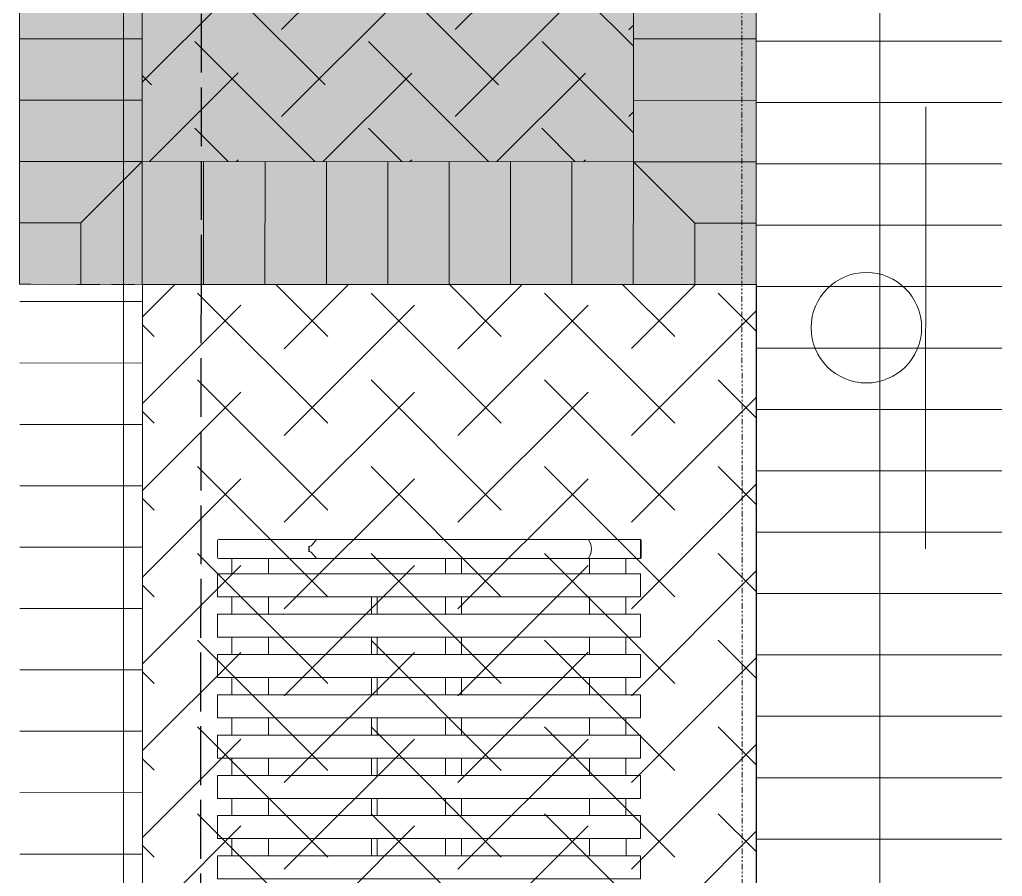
# Model space of a CAD drawing. Header units: inches. Extents: x 3268 to 7018, y 976 to 6708.
# Drawn here: x 6132.7 to 6196.7, y 5047 to 5102.8 of the extents above; entities that cross this region are included whole.
import ezdxf

# ---------------------------------------------------------------- set-up
doc = ezdxf.new("R2010")
doc.units = ezdxf.units.IN
doc.header["$MEASUREMENT"] = 0
for name, pattern in [('Double Dash 3_8_', [0.9999999999999999, 0.3749999999999999, -0.125, 0.125, -0.125, 0.125, -0.125]), ('IMPORT-DASHED4', [2.25, 1.5, -0.7499999999999998]), ('IMPORT-EASEMENT2', [4.799999999999999, 3.839999999999999, -0.9599999999999999])]:
    doc.linetypes.add(name, pattern=pattern)
for name, color, linetype, lineweight in [('C-ANNO-5FT-PED-ZONE', 130, 'Continuous', 25), ('C-PROP-LINE', 91, 'Double Dash 3_8_', 9), ('C-SITE-SIGN', 2, 'Continuous', 15), ('L-DROPOFF STUDIES', 2, 'Continuous', 15), ('L-MASK', 245, 'Continuous', 35), ('L-PVMT-BRCK-HATC', 252, 'Continuous', 15), ('L-PVMT-BRICK', 20, 'Continuous', 13), ('L-SITE-FURN-DETL', 41, 'Continuous', 9), ('L-SITE-TREE-GRAT', 250, 'Continuous', 13), ('site_dwg', 8, 'Continuous', 9)]:
    doc.layers.add(name, color=color, linetype=linetype, lineweight=lineweight)

# ---------------------------------------------------------------- blocks, each defined once
blk = doc.blocks.new('site_dwg_seatwall-12649361-Overall Retail Plan Opt 2')
at = {"layer": 'L-SITE-FURN-DETL', "color": 133}
for p, q in [((-10.77486152015626, 37.06250000093132), (-10.77486152015626, 35.93750000093132)), ((-4.822623370215296, 36.31764895934611), (-4.822623370215296, 36.68235104531049)), ((16.77585999760776, 37.0625000023283), (16.77585999760776, 35.93750000093132)), ((16.81995170284062, 37.06250000372528), (16.81995170284062, 35.9375000023283)), ((-9.837424300611017, 35.87500000186264), (-9.837424300611017, 34.87500000139698)), ((-7.462424299679696, 35.87500000325962), (-7.462424299679696, 34.87500000279396)), ((4.074446325190364, 35.87500000325962), (4.074446325190364, 34.87500000279396)), ((5.124446324072777, 35.87500000325962), (5.124446324072777, 34.87500000279396)), ((13.4634609343484, 35.87500000186264), (13.4634609343484, 34.87500000279396)), ((15.83846093527973, 35.87500000325962), (15.83846093527973, 34.87500000279396)), ((-9.837424300611017, 33.37500000279396), (-9.837424300611017, 32.25000000139698)), ((-7.462424299679696, 33.37500000279396), (-7.462424299679696, 32.25000000279396)), ((-0.7460349379107355, 32.25000000139698), (-0.7460349379107355, 33.37500000279396)), ((-0.3710349379107356, 32.25000000279396), (-0.3710349379107356, 33.37500000279396)), ((4.074446325190364, 33.37500000279396), (4.074446325190364, 32.25000000279396)), ((5.124446326866745, 33.37500000279396), (5.124446326866745, 32.25000000279396)), ((13.46346093714237, 33.37500000139698), (13.46346093714237, 32.25000000139698)), ((15.83846093807369, 33.37500000279396), (15.83846093807369, 32.25000000279396)), ((-9.837424303404985, 30.75000000279396), (-9.837424303404985, 29.62500000279396)), ((-7.462424302473663, 30.75000000279396), (-7.462424302473663, 29.62500000139698)), ((-0.7460349407047032, 29.62500000279396), (-0.7460349407047032, 30.75000000279396)), ((-0.3710349379107356, 29.62500000139698), (-0.3710349379107356, 30.75000000279396)), ((4.074446325190364, 30.75000000139698), (4.074446325190364, 29.62500000279396)), ((5.124446326866745, 30.75000000279396), (5.124446326866745, 29.62500000279396)), ((13.46346093714237, 30.75000000279396), (13.46346093714237, 29.62500000279396)), ((15.83846093527973, 30.75000000139698), (15.83846093527973, 29.62500000279396)), ((-9.83742429781705, 28.12500000279396), (-9.83742429781705, 27.00000000279396)), ((-7.462424299679696, 28.12500000279396), (-7.462424299679696, 27.00000000279396)), ((-0.7460349379107355, 27.00000000279396), (-0.7460349379107355, 28.12500000279396)), ((-0.3710349379107356, 27.00000000279396), (-0.3710349379107356, 28.12500000279396)), ((4.074446325190364, 28.12500000279396), (4.074446325190364, 27.00000000139698)), ((5.124446326866745, 28.12500000139698), (5.124446326866745, 27.00000000139698)), ((13.46346093714237, 28.12500000279396), (13.46346093714237, 27.00000000279396)), ((15.83846093807369, 28.12500000279396), (15.83846093807369, 27.00000000139698)), ((-9.837424300611017, 25.50000000279396), (-9.837424300611017, 24.37500000279396)), ((-7.462424302473663, 25.50000000279396), (-7.462424302473663, 24.37500000279396)), ((-0.7460349407047032, 24.37500000279396), (-0.7460349407047032, 25.50000000139698)), ((-0.3710349379107356, 24.37500000279396), (-0.3710349379107356, 25.50000000279396)), ((4.074446325190364, 25.50000000279396), (4.074446325190364, 24.37500000139698)), ((5.124446324072777, 25.50000000139698), (5.124446324072777, 24.37500000279396)), ((13.4634609343484, 25.50000000279396), (13.4634609343484, 24.37500000139698)), ((15.83846093527973, 25.50000000279396), (15.83846093527973, 24.37500000139698)), ((-9.837424300611017, 22.87500000279396), (-9.837424300611017, 21.75000000279396)), ((-7.462424299679696, 22.87500000139698), (-7.462424299679696, 21.75000000279396)), ((-0.7460349379107355, 21.75000000279396), (-0.7460349379107355, 22.87500000279396)), ((-0.3710349407047033, 21.75000000279396), (-0.3710349407047033, 22.87500000139698)), ((4.074446325190364, 22.87500000279396), (4.074446325190364, 21.75000000279396)), ((5.124446324072777, 22.87500000279396), (5.124446324072777, 21.75000000279396)), ((13.46346093714237, 22.87500000279396), (13.46346093714237, 21.75000000279396)), ((15.83846093527973, 22.87500000279396), (15.83846093527973, 21.75000000279396)), ((-9.837424300611017, 20.25000000139698), (-9.837424300611017, 19.12500000139698)), ((-7.462424299679696, 20.25000000279396), (-7.462424299679696, 19.12500000279396)), ((-0.7460349379107355, 19.12500000279396), (-0.7460349379107355, 20.25000000279396)), ((-0.3710349379107356, 19.12500000279396), (-0.3710349379107356, 20.25000000139698)), ((4.074446322396397, 20.25000000279396), (4.074446322396397, 19.12500000279396)), ((5.124446326866745, 20.25000000279396), (5.124446326866745, 19.12500000139698)), ((13.4634609343484, 20.25000000279396), (13.4634609343484, 19.12500000279396)), ((15.83846093248576, 20.25000000279396), (15.83846093248576, 19.12500000279396)), ((-9.837424300611017, 17.62500000139698), (-9.837424300611017, 16.50000000279396)), ((-7.462424302473663, 17.62500000279396), (-7.462424302473663, 16.50000000279396)), ((-0.7460349407047032, 16.50000000139698), (-0.7460349407047032, 17.62500000139698)), ((-0.3710349407047033, 16.50000000279396), (-0.3710349407047033, 17.62500000279396)), ((4.074446327984332, 17.62500000279396), (4.074446327984332, 16.50000000279396)), ((5.124446324072777, 17.62500000279396), (5.124446324072777, 16.50000000279396)), ((13.4634609343484, 17.62500000139698), (13.4634609343484, 16.50000000279396)), ((15.83846093527973, 17.62500000279396), (15.83846093527973, 16.50000000279396))]:
    blk.add_line(p, q, dxfattribs=at)
at = {"layer": 'L-SITE-FURN-DETL', "color": 133, "flags": 128}
for points in [[(16.74842807091772, 37.12500000279396), (16.71335999853909, 37.12500000279396), (14.70997481513768, 37.12500000279396), (13.30513571854681, 37.12500000279396), (9.263165311887859, 37.12500000279396), (-0.3056832393631339, 37.12500000279396), (-4.36625154968351, 37.12500000279396), (-6.01075614709407, 37.12500000279396), (-6.030566347762941, 37.12500000279396), (-6.805258967913686, 37.12500000279396), (-10.71236151829362, 37.12500000279396)], [(16.74842806812375, 35.87500000186264), (16.71335999574512, 35.87500000186264), (14.70997481513768, 35.87500000186264), (13.30513572134077, 35.87500000186264), (9.263165311887859, 35.87500000186264), (-0.3056832393631339, 35.87500000186264), (-4.36625154968351, 35.87500000186264), (-6.010756144300102, 35.87500000186264), (-6.030566347762941, 35.87500000186264), (-6.805258965119719, 35.87500000186264), (-10.71236151829362, 35.87500000186264)]]:
    blk.add_lwpolyline(points, dxfattribs=at)
for points in [[(12.50366958137601, 33.37500000279396), (12.54724745359272, 33.37500000279396), (14.83616689033806, 33.37500000279396), (16.77596093527972, 33.37500000279396), (16.77596093527972, 34.87500000279396), (14.83616689033806, 34.87500000279396), (12.54724745359272, 34.87500000279396), (12.50366958416998, 34.87500000279396), (2.63853739388287, 34.87500000279396), (-2.235896377824246, 34.87500000279396), (-5.640168118290602, 34.87500000279396), (-5.658659954555332, 34.87500000279396), (-6.811271360144018, 34.87500000279396), (-10.77455251011997, 34.87500000279396), (-10.77455251011997, 33.37500000279396), (-6.811271360144018, 33.37500000279396), (-5.658659960143267, 33.37500000279396), (-5.640168118290602, 33.37500000279396), (-2.235896377824246, 33.37500000279396), (2.638537391088903, 33.37500000279396)], [(12.50366958416998, 30.75000000279396), (12.54724745079875, 30.75000000279396), (14.83616689033806, 30.75000000279396), (16.77596093527972, 30.75000000279396), (16.77596093527972, 32.25000000279396), (14.83616689033806, 32.25000000279396), (12.54724745079875, 32.25000000279396), (12.50366958137601, 32.25000000279396), (2.638537391088903, 32.25000000279396), (-2.235896377824246, 32.25000000279396), (-5.640168118290602, 32.25000000279396), (-5.658659954555332, 32.25000000279396), (-6.811271360144018, 32.25000000279396), (-10.77455250732601, 32.25000000279396), (-10.77455250732601, 30.75000000279396), (-6.811271362937986, 30.75000000279396), (-5.658659954555332, 30.75000000279396), (-5.640168115496635, 30.75000000279396), (-2.235896377824246, 30.75000000279396), (2.638537391088903, 30.75000000279396)], [(12.50366958137601, 28.12500000279396), (2.638537391088903, 28.12500000279396), (-2.235896377824246, 28.12500000279396), (-5.640168118290602, 28.12500000279396), (-5.658659957349299, 28.12500000279396), (-6.811271360144018, 28.12500000279396), (-10.77455251011997, 28.12500000279396), (-10.77455251011997, 29.62500000279396), (-6.811271360144018, 29.62500000279396), (-5.658659957349299, 29.62500000279396), (-5.640168118290602, 29.62500000279396), (-2.235896377824246, 29.62500000279396), (2.638537391088903, 29.62500000279396), (12.50366958137601, 29.62500000279396), (12.54724745359272, 29.62500000279396), (14.83616688754409, 29.62500000279396), (16.77596093807369, 29.62500000279396), (16.77596093807369, 28.12500000279396), (14.83616688754409, 28.12500000279396), (12.54724745359272, 28.12500000279396)], [(-10.77455251011997, 25.50000000279396), (-10.77455251011997, 27.00000000279396), (-6.811271362937986, 27.00000000279396), (-5.658659957349299, 27.00000000279396), (-5.640168118290602, 27.00000000279396), (-2.235896380618214, 27.00000000279396), (2.638537388294935, 27.00000000279396), (12.50366958137601, 27.00000000279396), (12.54724745359272, 27.00000000279396), (14.83616689033806, 27.00000000279396), (16.77596093527972, 27.00000000279396), (16.77596093527972, 25.50000000279396), (14.83616688754409, 25.50000000279396), (12.54724745638668, 25.50000000279396), (12.50366958137601, 25.50000000279396), (2.638537388294935, 25.50000000279396), (-2.235896377824246, 25.50000000279396), (-5.640168118290602, 25.50000000279396), (-5.658659957349299, 25.50000000279396), (-6.811271360144018, 25.50000000279396)], [(12.50366958137601, 22.87500000139698), (12.54724745359272, 22.87500000139698), (14.83616688754409, 22.87500000139698), (16.77596093527972, 22.87500000139698), (16.77596093527972, 24.37500000279396), (14.83616688754409, 24.37500000279396), (12.54724745359272, 24.37500000279396), (12.50366958137601, 24.37500000279396), (2.638537391088903, 24.37500000279396), (-2.235896375030279, 24.37500000279396), (-5.640168118290602, 24.37500000279396), (-5.658659957349299, 24.37500000279396), (-6.811271362937986, 24.37500000279396), (-10.77455251011997, 24.37500000279396), (-10.77455251011997, 22.87500000279396), (-6.811271362937986, 22.87500000279396), (-5.658659957349299, 22.87500000279396), (-5.64016812108457, 22.87500000279396), (-2.235896377824246, 22.87500000279396), (2.638537391088903, 22.87500000279396)], [(12.50366958137601, 20.25000000279396), (2.638537391088903, 20.25000000279396), (-2.235896375030279, 20.25000000279396), (-5.640168118290602, 20.25000000279396), (-5.658659957349299, 20.25000000279396), (-6.811271360144018, 20.25000000279396), (-10.77455250732601, 20.25000000279396), (-10.77455250732601, 21.75000000279396), (-6.811271360144018, 21.75000000279396), (-5.658659957349299, 21.75000000279396), (-5.640168115496635, 21.75000000279396), (-2.235896375030279, 21.75000000279396), (2.638537391088903, 21.75000000279396), (12.50366958416998, 21.75000000279396), (12.54724745638668, 21.75000000279396), (14.83616689033806, 21.75000000279396), (16.77596093527972, 21.75000000279396), (16.77596093527972, 20.25000000279396), (14.83616688754409, 20.25000000279396), (12.54724745359272, 20.25000000279396)], [(12.50366958416998, 17.62500000279396), (2.638537391088903, 17.62500000279396), (-2.235896377824246, 17.62500000279396), (-5.640168115496635, 17.62500000279396), (-5.658659957349299, 17.62500000279396), (-6.811271360144018, 17.62500000279396), (-10.77455250732601, 17.62500000279396), (-10.77455250732601, 19.12500000139698), (-6.811271360144018, 19.12500000139698), (-5.658659960143267, 19.12500000139698), (-5.640168118290602, 19.12500000139698), (-2.235896377824246, 19.12500000139698), (2.638537391088903, 19.12500000139698), (12.50366958137601, 19.12500000139698), (12.54724745359272, 19.12500000139698), (14.83616688754409, 19.12500000139698), (16.77596093527972, 19.12500000139698), (16.77596093527972, 17.62500000279396), (14.83616689033806, 17.62500000279396), (12.54724745359272, 17.62500000279396)], [(12.50366958137601, 15.00000000139698), (12.54724745359272, 15.00000000139698), (14.83616689033806, 15.00000000139698), (16.77596093527972, 15.00000000139698), (16.77596093527972, 16.50000000279396), (14.83616689033806, 16.50000000279396), (12.54724745359272, 16.50000000279396), (12.50366958137601, 16.50000000279396), (2.63853739388287, 16.50000000279396), (-2.235896377824246, 16.50000000279396), (-5.640168118290602, 16.50000000279396), (-5.658659957349299, 16.50000000279396), (-6.811271360144018, 16.50000000279396), (-10.77455251011997, 16.50000000279396), (-10.77455251011997, 15.00000000279397), (-6.811271360144018, 15.00000000279397), (-5.658659960143267, 15.00000000279397), (-5.640168118290602, 15.00000000279397), (-2.235896377824246, 15.00000000279397), (2.638537391088903, 15.00000000279397)]]:
    blk.add_lwpolyline(points, close=True, dxfattribs=at)
at = {"layer": 'L-SITE-FURN-DETL', "color": 133}
for centre, radius, start, end in [((-10.71236152108759, 37.0625000023283), 0.0625, 90, 180), ((13.30513571854681, 37.00000000186264), 0.1250000000000001, 34.84990458106956, 90), ((12.5870653912425, 36.5000000023283), 0.9999999999999998, 325.1500954244038, 34.84990458107003), ((16.71335999853909, 37.0625000023283), 0.0625, 0, 90), ((-10.71236151829362, 35.93750000093132), 0.0625, 180, 269.9999999999996), ((13.30513572134077, 36.00000000139698), 0.125, 269.9999999999996, 325.1500954244038), ((16.71335999853909, 35.93750000093132), 0.0625, 269.9999999999996, 0)]:
    blk.add_arc(centre, radius, start, end, dxfattribs=at)
blk.add_ellipse((-5.757597190327941, 36.5000000023283), major_axis=(0, 1.000000000000003), ratio=0.9509173864534041, start_param=4.529011922346991, end_param=4.895766038422378, dxfattribs=at)
for points, knots in [([(-4.822623370215296, 36.68235104531049), (-4.805710078217088, 36.67318885261192), (-4.788769807666539, 36.66799079440533), (-4.771774373017251, 36.66799079440533), (-4.741212453693151, 36.66799079580232), (-4.71085825189948, 36.68526503629982), (-4.649994576349854, 36.73615966318174), (-4.619412451051175, 36.76903391908854), (-4.527356296777724, 36.87278350023552), (-4.465677302330731, 36.94849495729431), (-4.395348164252936, 37.03017433919012), (-4.381362880580126, 37.04626638628542), (-4.367052261717617, 37.0625000023283)], [-0.1491138614741737, -0.1491138614741737, -0.1491138614741737, -0.1491138614741737, 0, 0, 0, 0.2681429950059819, 0.2681429950059819, 0.5362859900119639, 0.5362859900119639, 1.072571980023928, 1.072571980023928, 1.200210453470449, 1.200210453470449, 1.200210453470449, 1.200210453470449]), ([(-4.360549843870102, 37.07142857462167), (-4.352960357442497, 37.08462897967546), (-4.350537688471376, 37.09714571759104), (-4.35244199540466, 37.11254605371504), (-4.354346014559268, 37.11715467693283), (-4.359600579366087, 37.12333545740693), (-4.362795920111238, 37.12495234608649), (-4.366153464652597, 37.12499965773895), (-4.366202501580118, 37.12500000279396), (-4.36625154968351, 37.12500000279396)], [0.02155198211325224, 0.02155198211325224, 0.02155198211325224, 0.02155198211325224, 0.1178898585910458, 0.1178898585910458, 0.1734160026692146, 0.1734160026692146, 0.2261946310801323, 0.2261946310801323, 0.2269766653564199, 0.2269766653564199, 0.2269766653564199, 0.2269766653564199]), ([(16.81995170284062, 37.06250000372528), (16.81995170284062, 37.06988277984782), (16.81805065646767, 37.07853574678301), (16.81179455481469, 37.0925022647716), (16.80614197254181, 37.10014391737058), (16.79398493561893, 37.11134212324395), (16.78514141589403, 37.11667921207845), (16.76850452553481, 37.12304365402087), (16.75763310771435, 37.12500000279396), (16.74842807091772, 37.12500000279396)], [0.1986569407546984, 0.1986569407546984, 0.1986569407546984, 0.1986569407546984, 0.2208052740807499, 0.2208052740807499, 0.2445679698393686, 0.2445679698393686, 0.2703909635995069, 0.2703909635995069, 0.2980060711856045, 0.2980060711856045, 0.2980060711856045, 0.2980060711856045]), ([(-4.367052261717617, 35.9375000023283), (-4.381362880580126, 35.95373361837118), (-4.395348164252936, 35.96982566546648), (-4.465677299536764, 36.05150504596531), (-4.527356296777724, 36.12721650581806), (-4.619412448257207, 36.23096608556806), (-4.649994579143821, 36.26384034007787), (-4.710858254693448, 36.31473496835678), (-4.741212453693151, 36.33200920885428), (-4.788769804872572, 36.3320092074573), (-4.805710078217088, 36.32681115204468), (-4.822623370215296, 36.31764895934611)], [8.664694582897864, 8.664694582897864, 8.664694582897864, 8.664694582897864, 8.792333056344381, 8.792333056344381, 9.328619046356344, 9.328619046356344, 9.596762041362325, 9.596762041362325, 9.864905036368308, 9.864905036368308, 10.01401889784248, 10.01401889784248, 10.01401889784248, 10.01401889784248]), ([(-4.36625154968351, 35.87500000186264), (-4.366202501580118, 35.87500000186264), (-4.366153464652597, 35.87500034831464), (-4.362795920111238, 35.8750476585701), (-4.359600576572119, 35.87666454724967), (-4.354346014559268, 35.88284532772376), (-4.352441992610692, 35.88745395094156), (-4.350537688471376, 35.90285428706556), (-4.352960360236465, 35.91537102498113), (-4.360549843870102, 35.92857143143191)], [-0.0006647509995908134, -0.0006647509995908134, -0.0006647509995908134, -0.0006647509995908134, 0, 0, 0.04486331582192168, 0.04486331582192168, 0.09206209531146348, 0.09206209531146348, 0.1739519917534181, 0.1739519917534181, 0.1739519917534181, 0.1739519917534181]), ([(16.74842806812375, 35.87500000186264), (16.75763310771435, 35.87500000325962), (16.76850452553481, 35.87695635063573), (16.78514141589403, 35.88332079118117), (16.79398493561893, 35.88865788280963), (16.80614197254181, 35.899856088683), (16.81179455202073, 35.907497739885), (16.81805065646767, 35.92146425787359), (16.81995170284062, 35.93011722480878), (16.81995170284062, 35.9375000023283)], [0.496621691833196, 0.496621691833196, 0.496621691833196, 0.496621691833196, 0.52423679941929, 0.52423679941929, 0.5500597931794311, 0.5500597931794311, 0.573822488938045, 0.573822488938045, 0.5959708222641005, 0.5959708222641005, 0.5959708222641005, 0.5959708222641005])]:
    blk.add_open_spline(points, degree=3, knots=knots, dxfattribs=at)
for points in [[(-4.367052261717617, 37.0625000023283), (-4.365056946873664, 37.06476344168185), (-4.362626831978559, 37.06781606934964), (-4.360549843870102, 37.07142857462167)], [(-4.360549843870102, 35.92857143143191), (-4.362621721811592, 35.93217505188658), (-4.365047704428433, 35.93522608000784), (-4.367052261717617, 35.9375000023283)]]:
    blk.add_open_spline(points, degree=3, dxfattribs=at)
blk = doc.blocks.new('site_dwg_b1-12649367-Overall Retail Plan Opt 2')
at = {"layer": 'L-PVMT-BRCK-HATC', "color": 53}
blk.add_line((0, -7.990953345783054), (0, 0), dxfattribs=at)
blk = doc.blocks.new('site_dwg_b2-V259-Overall Retail Plan Opt 2')
at = {"layer": 'L-PVMT-BRCK-HATC', "color": 53}
blk.add_line((0, 0), (0, 7.98964592911487), dxfattribs=at)
blk = doc.blocks.new('site_dwg_b2-V260-Overall Retail Plan Opt 2')
at = {"layer": 'L-PVMT-BRCK-HATC', "color": 53}
blk.add_line((0, 0), (0, 7.989786488586822), dxfattribs=at)
blk = doc.blocks.new('site_dwg_b2-V261-Overall Retail Plan Opt 2')
at = {"layer": 'L-PVMT-BRCK-HATC', "color": 53}
blk.add_line((0, 0), (0, 7.989927047972334), dxfattribs=at)
blk = doc.blocks.new('site_dwg_b2-V262-Overall Retail Plan Opt 2')
at = {"layer": 'L-PVMT-BRCK-HATC', "color": 53}
blk.add_line((0, 0), (0, 7.990067607358489), dxfattribs=at)
blk = doc.blocks.new('site_dwg_b2-V263-Overall Retail Plan Opt 2')
at = {"layer": 'L-PVMT-BRCK-HATC', "color": 53}
blk.add_line((0, 0), (0, 7.990208166744641), dxfattribs=at)
blk = doc.blocks.new('site_dwg_b2-V264-Overall Retail Plan Opt 2')
at = {"layer": 'L-PVMT-BRCK-HATC', "color": 53}
blk.add_line((0, 0), (0, 7.990348729011434), dxfattribs=at)
blk = doc.blocks.new('site_dwg_b2-V265-Overall Retail Plan Opt 2')
at = {"layer": 'L-PVMT-BRCK-HATC', "color": 53}
blk.add_line((0, 0), (0, 7.990489288310507), dxfattribs=at)
blk = doc.blocks.new('site_dwg_b2-V266-Overall Retail Plan Opt 2')
at = {"layer": 'L-PVMT-BRCK-HATC', "color": 53}
blk.add_line((0, 0), (0, 7.99062984769538), dxfattribs=at)
blk = doc.blocks.new('site_dwg_b2-V267-Overall Retail Plan Opt 2')
at = {"layer": 'L-PVMT-BRCK-HATC', "color": 53}
blk.add_line((0, 0), (0, 7.990770407082174), dxfattribs=at)
blk = doc.blocks.new('site_dwg_b2-V268-Overall Retail Plan Opt 2')
at = {"layer": 'L-PVMT-BRCK-HATC', "color": 53}
blk.add_line((0, 0), (0, 7.990910969261248), dxfattribs=at)
blk = doc.blocks.new('site_dwg_b2-12649368-Overall Retail Plan Opt 2')
at = {"layer": 'L-PVMT-BRCK-HATC', "color": 53}
blk.add_line((0, 0), (0, 7.990953347180038), dxfattribs=at)
blk = doc.blocks.new('site_dwg_tree_grate_pvr-V307-Overall Retail Plan Opt 2')
at = {"layer": 'L-MASK', "lineweight": 15}
blk.add_hatch(color=10, dxfattribs=at).paths.add_polyline_path([(-35.99999999999761, -4.774847184307872e-12), (36.00000000000238, -5.456968210637569e-12), (36.00000000000238, 47.99999999999454), (-35.99999999999761, 47.99999999999522), (-35.99999999999726, 39.98803945571785)])
at = {"layer": 'L-PVMT-BRCK-HATC'}
h = blk.add_hatch(dxfattribs=at)
h.set_pattern_fill('FP_230', color=53, style=0, pattern_type=2)
h.set_pattern_definition([(135, (-28, 40), (-5.654025822367634, 4.440892098500626e-16), [11.995, -3.998]), (225, (-30.827, 42.827), (-5.654025822367634, -4.440892098500626e-16), [11.995, -3.998])])
h.paths.add_polyline_path([(-27.99999999627232, 8.000000000925864), (28.00000000186503, 8.000000000925864), (28.00000000186503, 39.99999999906321), (-28.00000000186025, 39.99999999906321)])
h.paths.add_polyline_path([(-6.000000005585547, 17.99999999999454), (-5.999999999997612, 29.99999999999522), (6.000000000002387, 29.99999999999522), (6.000000000002387, 17.99999999999454)])
at = {"layer": 'L-PVMT-BRCK-HATC', "color": 53}
for p, q in [((-24, 40.00000000186264), (-24, 47.99999999999999)), ((-19.99999999813735, 40.00000000046565), (-19.99999999813735, 47.99999999999999)), ((-28.00000001303851, 36.00000000139698), (-36.00000001117586, 36.00000000139698)), ((-28.00000001303851, 31.99999999953434), (-36.00000001117586, 31.99999999953434)), ((-28.00000001303851, 28.00000000046566), (-36.00000001117586, 28.00000000046566)), ((-28.00000001303851, 24), (-36.00000001117586, 24)), ((-28.00000001303851, 20.00000000093132), (-36.00000001117586, 20.00000000093132)), ((-28.00000001303851, 16.00000000046566), (-35.99999990357097, 16.00000000046566)), ((-28.00000001303851, 12), (-35.99999980831765, 12)), ((-24, 8.00000000093132), (-24, 0)), ((-19.99999999813735, 8.00000000093132), (-19.99999999813735, 0))]:
    blk.add_line(p, q, dxfattribs=at)
at = {"layer": 'L-PVMT-BRCK-HATC', "color": 53, "flags": 128}
for points in [[(-36.00000001117586, 44.00000000093132), (-32.00000001490115, 44.00000000093132), (-32.00000001490115, 47.99999999999999)], [(-32.00000001490115, 43.99999999953433), (-28.00000001303851, 40.00000000046565), (-36.00000001117586, 40.00000000046565)], [(35.99999999999999, 7.999999999534338), (28.00000000186264, 7.999999999534338), (28.00000000186264, 39.99999999906867), (-28.00000000186264, 39.99999999906867), (-28.00000000186264, 8.00000000093132), (28.00000000186264, 8.00000000093132), (28.00000000186264, 0)], [(-32.0000000037229, 3.999999987887349), (-28.00000001303613, 8.000000000925864), (-35.99999971306237, 8.000000000925864)], [(-35.99999961780963, 3.999999987888031), (-32.0000000037229, 3.999999987887349), (-32.0000000037229, -4.774847184307872e-12)]]:
    blk.add_lwpolyline(points, dxfattribs=at)
for points in [[(-28.00000001303851, 47.99999999999999), (-28.00000001303851, 39.99999999906867)], [(-28.00000000745058, 0), (-28.00000000745058, 8.00000000093132)]]:
    blk.add_lwpolyline(points, close=True, dxfattribs=at)
at = {"layer": 'L-SITE-TREE-GRAT', "color": 253}
for p, q in [((-35.99999999999726, 39.99031603062894), (-35.99999999999761, 47.99999999999522)), ((-35.99999999999761, -4.774847184307872e-12), (-35.99999999999726, 39.99031603062894))]:
    blk.add_line(p, q, dxfattribs=at)
at = {"layer": 'L-SITE-TREE-GRAT', "color": 253, "linetype": 'IMPORT-DASHED4'}
for p, q in [((-35.99999999999726, 39.99031603062894), (-35.99999999999761, -4.774847184307872e-12)), ((-35.99999952255654, -4.774847184307872e-12), (36.00000000000238, -5.456968210637569e-12))]:
    blk.add_line(p, q, dxfattribs=at)
at = {"layer": 'L-SITE-TREE-GRAT', "color": 253, "linetype": 'IMPORT-DASHED4', "flags": 128}
blk.add_lwpolyline([(36.00000000000238, -5.456968210637569e-12), (36.00000000000238, 47.99999999999454), (-35.99999999999761, 47.99999999999522), (-35.99999999999726, 39.99031603062894)], dxfattribs=at)
at = {"layer": 'L-SITE-TREE-GRAT', "color": 253, "flags": 128}
blk.add_lwpolyline([(-35.99999999999761, 47.99999999999522), (36.00000000000238, 47.99999999999454), (36.00000000000238, -5.456968210637569e-12), (-35.99999952255654, -4.774847184307872e-12)], dxfattribs=at)
blk = doc.blocks.new('site_dwg_SIGN-12649377-Overall Retail Plan Opt 2')
at = {"layer": 'C-SITE-SIGN', "color": 53}
blk.add_line((4.825202527351394, 18), (4.825202527351394, -18), dxfattribs=at)
blk.add_circle((0, 0), 4.500000000000004, dxfattribs=at)
blk = doc.blocks.new('site_dwg-12440225-Overall Retail Plan Opt 2')
at = {"layer": 'L-PVMT-BRCK-HATC'}
h = blk.add_hatch(dxfattribs=at)
h.set_pattern_fill('FP_243', color=53, style=0, pattern_type=2)
h.set_pattern_definition([(221.193, (24341317.041, 9814247.679), (-0.3754035922997248, -5.641549445222338), [11.995, -3.998]), (311.193, (24341314.032, 9814245.046), (-0.375403592299723, -5.641549445222338), [11.995, -3.998])])
h.paths.add_polyline_path([(24341063.62171075, 9817559.73488301), (24341103.54242473, 9817557.079981158), (24341111.79183527, 9817681.123119855), (24341071.87191519, 9817683.789958946)])
at = {"layer": 'C-ANNO-5FT-PED-ZONE', "color": 213, "linetype": 'IMPORT-EASEMENT2'}
blk.add_line((24341075.68704794, 9817683.53509007), (24341067.2900173, 9817559.490924602), dxfattribs=at)
at = {"layer": 'C-ANNO-5FT-PED-ZONE', "color": 213, "linetype": 'IMPORT-EASEMENT2', "flags": 128}
blk.add_lwpolyline([(24341249.68195377, 9818216.796820993), (24341231.6492284, 9817945.789671317), (24341123.07977908, 9817850.75887972), (24341116.56314604, 9817752.822814917), (24341078.58267855, 9817726.310458798), (24341075.68704794, 9817683.53509007)], dxfattribs=at)
at = {"layer": 'L-DROPOFF STUDIES', "color": 53}
blk.add_line((24341078.53785986, 9817802.208783602), (24341037.69179326, 9817189.785355203), dxfattribs=at)
at = {"layer": 'L-PVMT-BRCK-HATC', "color": 53, "flags": 128}
blk.add_lwpolyline([(24341063.62171075, 9817559.73488301), (24341103.54242473, 9817557.079981158), (24341111.79183527, 9817681.123119855), (24341071.87191519, 9817683.789958946)], close=True, dxfattribs=at)
at = {"layer": 'L-PVMT-BRICK', "color": 253}
blk.add_line((24341103.52900252, 9817557.080873795), (24341111.78277244, 9817681.123725295), dxfattribs=at)
at = {"layer": 'L-PVMT-BRICK', "color": 253, "flags": 128}
for points in [[(24341111.78277244, 9817681.123725295), (24341123.07023428, 9817850.75880907), (24341231.6492284, 9817945.789671317), (24341251.00581531, 9818236.692645954)], [(24341153.76006254, 9816653.427543262), (24341206.84635285, 9817451.241740623), (24341111.77716961, 9817559.86451897), (24341130.87514355, 9817846.95852519), (24341239.41157033, 9817941.952131514), (24341258.98816379, 9818236.161503151)]]:
    blk.add_lwpolyline(points, dxfattribs=at)
for name, p, rotation in [('site_dwg_tree_grate_pvr-V307-Overall Retail Plan Opt 2', (24341114.1729151, 9817717.044294247), 86.17804898976385), ('site_dwg_b2-12649368-Overall Retail Plan Opt 2', (24341120.81799578, 9817696.415864822), 86.19316977666543), ('site_dwg_b1-12649367-Overall Retail Plan Opt 2', (24341120.81799578, 9817696.415864822), 86.19316977666543), ('site_dwg_b2-12649368-Overall Retail Plan Opt 2', (24341120.55242439, 9817692.424690578), 86.19316977666543), ('site_dwg_b1-12649367-Overall Retail Plan Opt 2', (24341120.55242439, 9817692.424690578), 86.19316977666543), ('site_dwg_b2-12649368-Overall Retail Plan Opt 2', (24341120.286853, 9817688.433516337), 86.19316977666543), ('site_dwg_b1-12649367-Overall Retail Plan Opt 2', (24341120.286853, 9817688.433516337), 86.19316977666543), ('site_dwg_b2-12649368-Overall Retail Plan Opt 2', (24341120.02128161, 9817684.442342093), 86.19316977666543), ('site_dwg_b1-12649367-Overall Retail Plan Opt 2', (24341120.02128161, 9817684.442342093), 86.19316977666543), ('site_dwg_b1-12649367-Overall Retail Plan Opt 2', (24341071.79722057, 9817682.667441748), 266.1951923107246), ('site_dwg_b2-V268-Overall Retail Plan Opt 2', (24341119.75571022, 9817680.451167852), 86.19316977666543), ('site_dwg_b1-12649367-Overall Retail Plan Opt 2', (24341119.75571022, 9817680.451167852), 86.19316977666543), ('site_dwg_b1-12649367-Overall Retail Plan Opt 2', (24341071.53179007, 9817678.676258132), 266.1951923107246), ('site_dwg_b2-V267-Overall Retail Plan Opt 2', (24341119.49013883, 9817676.459993608), 86.19316977666543), ('site_dwg_b1-12649367-Overall Retail Plan Opt 2', (24341119.49013883, 9817676.459993608), 86.19316977666543), ('site_dwg_b1-12649367-Overall Retail Plan Opt 2', (24341071.26635956, 9817674.685074518), 266.1951923107246), ('site_dwg_b2-V266-Overall Retail Plan Opt 2', (24341119.22456744, 9817672.468819367), 86.19316977666543), ('site_dwg_b1-12649367-Overall Retail Plan Opt 2', (24341119.22456744, 9817672.468819367), 86.19316977666543), ('site_dwg_b1-12649367-Overall Retail Plan Opt 2', (24341071.00092906, 9817670.693890903), 266.1951923107246), ('site_dwg_b2-V265-Overall Retail Plan Opt 2', (24341118.95899605, 9817668.477645123), 86.19316977666543), ('site_dwg_b1-12649367-Overall Retail Plan Opt 2', (24341118.95899605, 9817668.477645123), 86.19316977666543), ('site_dwg_b1-12649367-Overall Retail Plan Opt 2', (24341070.73549856, 9817666.702707289), 266.1951923107246), ('site_dwg_seatwall-12649361-Overall Retail Plan Opt 2', (24341083.94103666, 9817629.120572696), 356.1931696251935), ('site_dwg_b2-V264-Overall Retail Plan Opt 2', (24341118.69342466, 9817664.48647088), 86.19316977666543), ('site_dwg_b1-12649367-Overall Retail Plan Opt 2', (24341118.69342466, 9817664.48647088), 86.19316977666543), ('site_dwg_b1-12649367-Overall Retail Plan Opt 2', (24341070.47006805, 9817662.711523674), 266.1951923107246), ('site_dwg_b2-V263-Overall Retail Plan Opt 2', (24341118.42785326, 9817660.495296637), 86.19316977666543), ('site_dwg_b1-12649367-Overall Retail Plan Opt 2', (24341118.42785326, 9817660.495296637), 86.19316977666543), ('site_dwg_b1-12649367-Overall Retail Plan Opt 2', (24341070.20463755, 9817658.720340058), 266.1951923107246), ('site_dwg_b2-V262-Overall Retail Plan Opt 2', (24341118.16228187, 9817656.504122393), 86.19316977666543), ('site_dwg_b1-12649367-Overall Retail Plan Opt 2', (24341118.16228187, 9817656.504122393), 86.19316977666543), ('site_dwg_b1-12649367-Overall Retail Plan Opt 2', (24341069.93920705, 9817654.729156444), 266.1951923107246), ('site_dwg_b2-V261-Overall Retail Plan Opt 2', (24341117.89671048, 9817652.512948152), 86.19316977666543), ('site_dwg_b1-12649367-Overall Retail Plan Opt 2', (24341117.89671048, 9817652.512948152), 86.19316977666543), ('site_dwg_b1-12649367-Overall Retail Plan Opt 2', (24341069.67377654, 9817650.737972828), 266.1951923107246), ('site_dwg_b2-V260-Overall Retail Plan Opt 2', (24341117.63113909, 9817648.521773908), 86.19316977666543), ('site_dwg_b1-12649367-Overall Retail Plan Opt 2', (24341117.63113909, 9817648.521773908), 86.19316977666543), ('site_dwg_b1-12649367-Overall Retail Plan Opt 2', (24341069.40834605, 9817646.746789213), 266.1951923107246), ('site_dwg_b2-V259-Overall Retail Plan Opt 2', (24341117.3655677, 9817644.530599667), 86.19316977666543), ('site_dwg_b1-12649367-Overall Retail Plan Opt 2', (24341117.3655677, 9817644.530599667), 86.19316977666543)]:
    blk.add_blockref(name, p, dxfattribs=dict(rotation=rotation))
at = {"xscale": 0.8000000000000004, "yscale": 0.8000000000000004, "zscale": 0.8000000000000004, "rotation": 356.1348275636171}
blk.add_blockref('site_dwg_SIGN-12649377-Overall Retail Plan Opt 2', (24341118.75345623, 9817677.83464146), dxfattribs=at)
blk = doc.blocks.new('Family - ___-10568875-Overall Retail Plan Opt 2')
at = {"layer": 'C-PROP-LINE'}
blk.add_line((6180.76803556933, 1586.394121063111), (6179.703012037937, 5353.433970507014), dxfattribs=at)

msp = doc.modelspace()

# ---------------------------------------------------------------- block references
at = {"layer": 'C-PROP-LINE'}
msp.add_blockref('Family - ___-10568875-Overall Retail Plan Opt 2', (0, 0), dxfattribs=at)
at = {"layer": 'site_dwg', "color": 53, "lineweight": 15, "rotation": 3.810000000000009}
msp.add_blockref('site_dwg-12440225-Overall Retail Plan Opt 2', (-23628768.691637, -11408316.78144797), dxfattribs=at)

doc.saveas('drawing.dxf')
